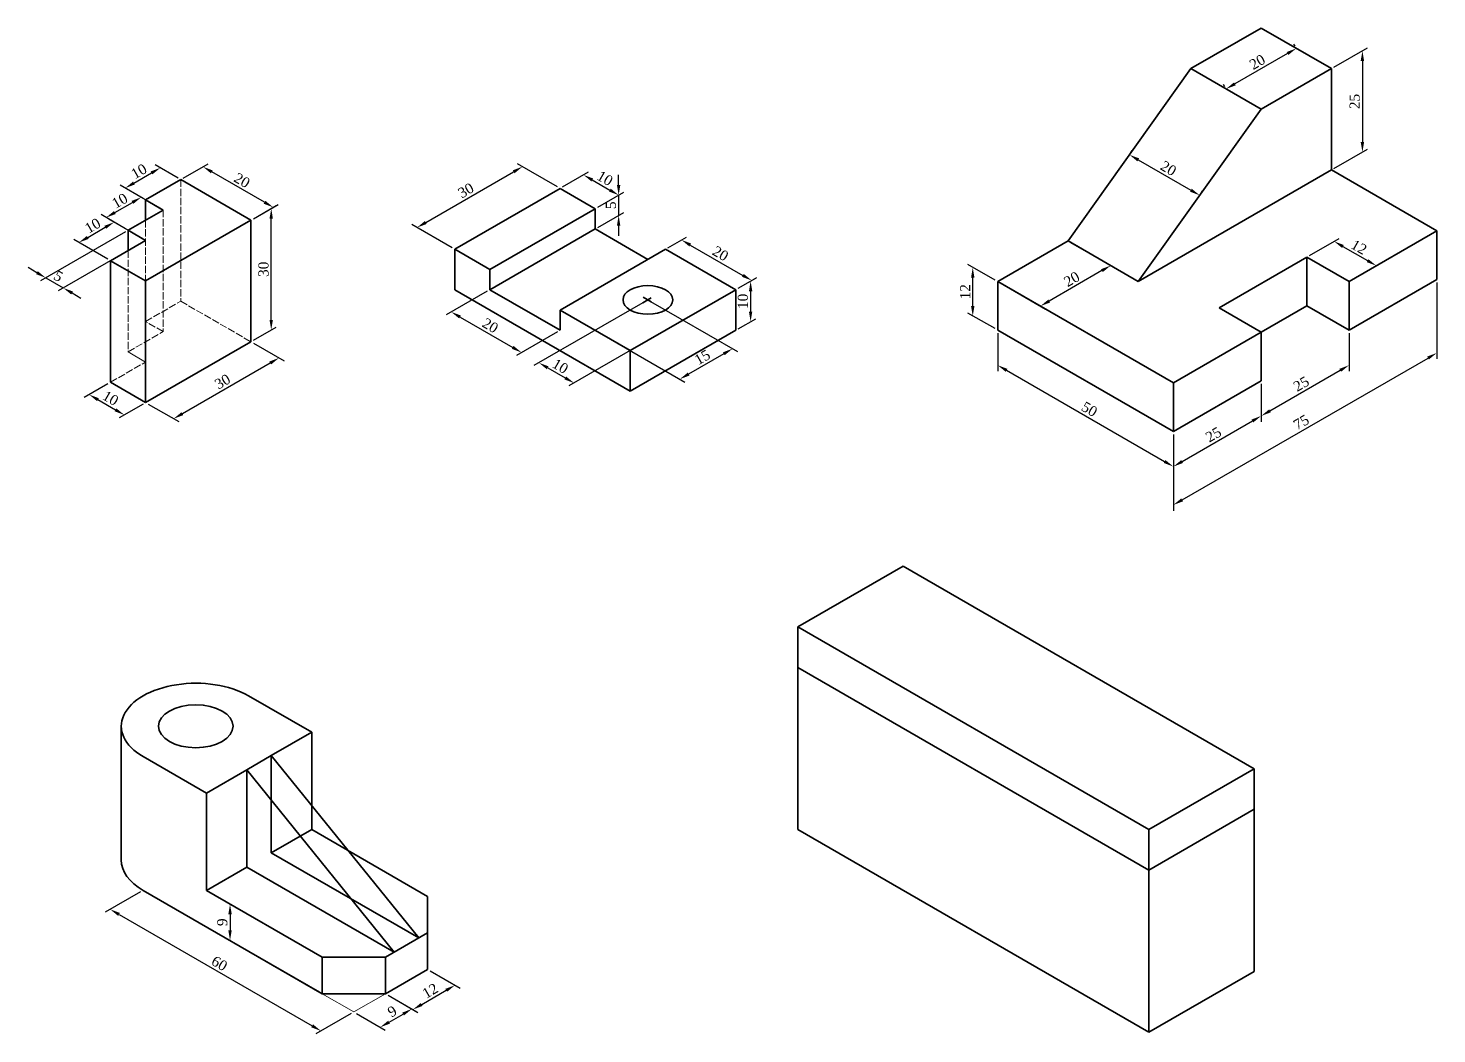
# Model space of a CAD drawing. Header units: millimetres. Extents: x 1955120 to 1955763, y 9105054 to 9105345.
# Drawn here: x 1955120.1 to 1955467.4, y 9105053.8 to 9105301.9 of the extents above; entities that cross this region are included whole.
import ezdxf

# ---------------------------------------------------------------- set-up
doc = ezdxf.new("R2010")
doc.units = ezdxf.units.MM
doc.linetypes.add('ACAD_ISO02W100', pattern=[15, 12, -3])
for name, color, linetype, lineweight in [('Dimension', 123, 'Continuous', 18), ('Hidden', 5, 'ACAD_ISO02W100', 18), ('Object', 7, 'Continuous', 35)]:
    doc.layers.add(name, color=color, linetype=linetype, lineweight=lineweight)
doc.styles.get("Standard").update_dxf_attribs({"font": 'times.ttf'})
doc.dimstyles.new('ISO-25', dxfattribs={"dimtxt": 2.5, "dimasz": 2.5, "dimexe": 1.25, "dimexo": 0.625, "dimtad": 1, "dimtxsty": 'Standard', "dimcen": 2.5, "dimadec": 0, "dimazin": 0, "dimtfac": 1, "dimtmove": 0, "dimatfit": 3, "dimfxl": 1, "dimarcsym": 0})

# ---------------------------------------------------------------- blocks, each defined once
blk = doc.blocks.new('*D1')
at = {"layer": 'Defpoints', "color": 0, "transparency": 16777216}
for p in [(1955140.36, 9105214.53), (1955149.02, 9105209.53), (1955143.75, 9105206.49)]:
    blk.add_point(p, dxfattribs=at)
at = {"layer": 'Dimension', "color": 0, "lineweight": -2, "transparency": 16777216}
for p, q in [((1955139.74, 9105214.17), (1955133.84, 9105210.77)), ((1955137.25, 9105210.24), (1955141.58, 9105207.74)), ((1955148.4, 9105209.17), (1955142.5, 9105205.77))]:
    blk.add_line(p, q, dxfattribs=at)
at = {"layer": 'Dimension', "color": 0, "transparency": 16777216}
for points in [[(1955137.46, 9105210.6), (1955137.04, 9105209.88), (1955135.09, 9105211.49)], [(1955141.79, 9105208.1), (1955141.37, 9105207.38), (1955143.75, 9105206.49)]]:
    blk.add_solid(points, dxfattribs=at)
at = {"layer": 'Dimension', "color": 0, "transparency": 16777216, "insert": (1955140.37, 9105210.63), "char_height": 2.5, "attachment_point": 5, "rotation": 330}
blk.add_mtext('10', dxfattribs=at)
blk = doc.blocks.new('*D2')
at = {"layer": 'Defpoints', "color": 0, "transparency": 16777216}
for p in [(1955175, 9105224.53), (1955181.91, 9105220.54), (1955149.02, 9105209.53)]:
    blk.add_point(p, dxfattribs=at)
at = {"layer": 'Dimension', "color": 0, "lineweight": -2, "transparency": 16777216}
for p, q in [((1955175.63, 9105224.17), (1955183.16, 9105219.82)), ((1955158.1, 9105206.79), (1955179.75, 9105219.29)), ((1955149.65, 9105209.17), (1955157.18, 9105204.82))]:
    blk.add_line(p, q, dxfattribs=at)
at = {"layer": 'Dimension', "color": 0, "transparency": 16777216}
for points in [[(1955179.54, 9105219.65), (1955179.96, 9105218.93), (1955181.91, 9105220.54)], [(1955157.89, 9105207.15), (1955158.31, 9105206.43), (1955155.93, 9105205.54)]]:
    blk.add_solid(points, dxfattribs=at)
at = {"layer": 'Dimension', "color": 0, "transparency": 16777216, "insert": (1955167.98, 9105214.69), "char_height": 2.5, "attachment_point": 5, "rotation": 30}
blk.add_mtext('30', dxfattribs=at)
blk = doc.blocks.new('*D3')
at = {"layer": 'Defpoints', "color": 0, "transparency": 16777216}
for p in [(1955179.99, 9105257.41), (1955175, 9105254.53), (1955175, 9105224.53)]:
    blk.add_point(p, dxfattribs=at)
at = {"layer": 'Dimension', "color": 0, "lineweight": -2, "transparency": 16777216}
for p, q in [((1955175.63, 9105254.89), (1955181.24, 9105258.13)), ((1955179.99, 9105229.91), (1955179.99, 9105254.91)), ((1955175.63, 9105224.89), (1955181.24, 9105228.13))]:
    blk.add_line(p, q, dxfattribs=at)
at = {"layer": 'Dimension', "color": 0, "transparency": 16777216}
for points in [[(1955179.57, 9105254.91), (1955180.4, 9105254.91), (1955179.99, 9105257.41)], [(1955179.57, 9105229.91), (1955180.4, 9105229.91), (1955179.99, 9105227.41)]]:
    blk.add_solid(points, dxfattribs=at)
at = {"layer": 'Dimension', "color": 0, "transparency": 16777216, "insert": (1955178.09, 9105242.41), "char_height": 2.5, "attachment_point": 5, "rotation": 90}
blk.add_mtext('30', dxfattribs=at)
blk = doc.blocks.new('*D4')
at = {"layer": 'Defpoints', "color": 0, "transparency": 16777216}
for p in [(1955163.17, 9105267.7), (1955157.68, 9105264.53), (1955175, 9105254.53)]:
    blk.add_point(p, dxfattribs=at)
at = {"layer": 'Dimension', "color": 0, "lineweight": -2, "transparency": 16777216}
for p, q in [((1955158.31, 9105264.89), (1955164.42, 9105268.42)), ((1955178.32, 9105258.95), (1955165.33, 9105266.45)), ((1955175.63, 9105254.89), (1955181.74, 9105258.42))]:
    blk.add_line(p, q, dxfattribs=at)
at = {"layer": 'Dimension', "color": 0, "transparency": 16777216}
for points in [[(1955165.54, 9105266.81), (1955165.13, 9105266.09), (1955163.17, 9105267.7)], [(1955178.53, 9105259.31), (1955178.12, 9105258.59), (1955180.49, 9105257.7)]]:
    blk.add_solid(points, dxfattribs=at)
at = {"layer": 'Dimension', "color": 0, "transparency": 16777216, "insert": (1955172.78, 9105264.34), "char_height": 2.5, "attachment_point": 5, "rotation": 330}
blk.add_mtext('20', dxfattribs=at)
blk = doc.blocks.new('*D5')
at = {"layer": 'Defpoints', "color": 0, "transparency": 16777216}
for p in [(1955152.65, 9105267.44), (1955157.68, 9105264.53), (1955149.02, 9105259.53)]:
    blk.add_point(p, dxfattribs=at)
at = {"layer": 'Dimension', "color": 0, "lineweight": -2, "transparency": 16777216}
for p, q in [((1955146.15, 9105263.69), (1955150.48, 9105266.19)), ((1955157.06, 9105264.89), (1955151.4, 9105268.16)), ((1955148.4, 9105259.89), (1955142.74, 9105263.16))]:
    blk.add_line(p, q, dxfattribs=at)
at = {"layer": 'Dimension', "color": 0, "transparency": 16777216}
for points in [[(1955150.27, 9105266.55), (1955150.69, 9105265.83), (1955152.65, 9105267.44)], [(1955145.94, 9105264.05), (1955146.36, 9105263.33), (1955143.99, 9105262.44)]]:
    blk.add_solid(points, dxfattribs=at)
at = {"layer": 'Dimension', "color": 0, "transparency": 16777216, "insert": (1955147.37, 9105266.58), "char_height": 2.5, "attachment_point": 5, "rotation": 30}
blk.add_mtext('10', dxfattribs=at)
blk = doc.blocks.new('*D6')
at = {"layer": 'Defpoints', "color": 0, "transparency": 16777216}
for p in [(1955147.93, 9105260.17), (1955153.35, 9105257.03), (1955144.69, 9105252.03)]:
    blk.add_point(p, dxfattribs=at)
at = {"layer": 'Dimension', "color": 0, "lineweight": -2, "transparency": 16777216}
for p, q in [((1955141.43, 9105256.42), (1955145.76, 9105258.92)), ((1955152.73, 9105257.39), (1955146.68, 9105260.89)), ((1955144.07, 9105252.39), (1955138.02, 9105255.89))]:
    blk.add_line(p, q, dxfattribs=at)
at = {"layer": 'Dimension', "color": 0, "transparency": 16777216}
for points in [[(1955145.56, 9105259.28), (1955145.97, 9105258.55), (1955147.93, 9105260.17)], [(1955141.23, 9105256.78), (1955141.64, 9105256.05), (1955139.27, 9105255.17)]]:
    blk.add_solid(points, dxfattribs=at)
at = {"layer": 'Dimension', "color": 0, "transparency": 16777216, "insert": (1955142.65, 9105259.31), "char_height": 2.5, "attachment_point": 5, "rotation": 30}
blk.add_mtext('10', dxfattribs=at)
blk = doc.blocks.new('*D7')
at = {"layer": 'Defpoints', "color": 0, "transparency": 16777216}
for p in [(1955144.69, 9105252.03), (1955149.02, 9105249.53), (1955128.72, 9105237.81)]:
    blk.add_point(p, dxfattribs=at)
at = {"layer": 'Dimension', "color": 0, "lineweight": -2, "transparency": 16777216}
for p, q in [((1955144.07, 9105251.67), (1955123.14, 9105239.59)), ((1955148.4, 9105249.17), (1955127.47, 9105237.09)), ((1955122.23, 9105241.56), (1955120.06, 9105242.81)), ((1955124.39, 9105240.31), (1955128.72, 9105237.81)), ((1955130.89, 9105236.56), (1955133.05, 9105235.31))]:
    blk.add_line(p, q, dxfattribs=at)
at = {"layer": 'Dimension', "color": 0, "transparency": 16777216}
for points in [[(1955122.44, 9105241.92), (1955122.02, 9105241.2), (1955124.39, 9105240.31)], [(1955131.1, 9105236.92), (1955130.68, 9105236.2), (1955128.72, 9105237.81)]]:
    blk.add_solid(points, dxfattribs=at)
at = {"layer": 'Dimension', "color": 0, "transparency": 16777216, "insert": (1955127.51, 9105240.71), "char_height": 2.5, "attachment_point": 5, "rotation": 330}
blk.add_mtext('5', dxfattribs=at)
blk = doc.blocks.new('*D8')
at = {"layer": 'Defpoints', "color": 0, "transparency": 16777216}
for p in [(1955141.24, 9105254.02), (1955149.02, 9105249.53), (1955140.36, 9105244.53)]:
    blk.add_point(p, dxfattribs=at)
at = {"layer": 'Dimension', "color": 0, "lineweight": -2, "transparency": 16777216}
for p, q in [((1955148.4, 9105249.89), (1955139.99, 9105254.75)), ((1955134.75, 9105250.27), (1955139.08, 9105252.77)), ((1955139.74, 9105244.89), (1955131.33, 9105249.75))]:
    blk.add_line(p, q, dxfattribs=at)
at = {"layer": 'Dimension', "color": 0, "transparency": 16777216}
for points in [[(1955138.87, 9105253.14), (1955139.29, 9105252.41), (1955141.24, 9105254.02)], [(1955134.54, 9105250.64), (1955134.96, 9105249.91), (1955132.58, 9105249.02)]]:
    blk.add_solid(points, dxfattribs=at)
at = {"layer": 'Dimension', "color": 0, "transparency": 16777216, "insert": (1955135.97, 9105253.17), "char_height": 2.5, "attachment_point": 5, "rotation": 30}
blk.add_mtext('10', dxfattribs=at)
blk = doc.blocks.new('*D9')
at = {"layer": 'Defpoints', "color": 0, "transparency": 16777216}
for p in [(1955272.85, 9105234.86), (1955281.51, 9105229.86), (1955254.65, 9105214.35)]:
    blk.add_point(p, dxfattribs=at)
at = {"layer": 'Dimension', "color": 0, "lineweight": -2, "transparency": 16777216}
for p, q in [((1955272.22, 9105234.5), (1955244.74, 9105218.63)), ((1955280.88, 9105229.5), (1955253.4, 9105213.63)), ((1955248.15, 9105218.1), (1955252.48, 9105215.6))]:
    blk.add_line(p, q, dxfattribs=at)
at = {"layer": 'Dimension', "color": 0, "transparency": 16777216}
for points in [[(1955248.36, 9105218.46), (1955247.94, 9105217.74), (1955245.99, 9105219.35)], [(1955252.69, 9105215.96), (1955252.27, 9105215.24), (1955254.65, 9105214.35)]]:
    blk.add_solid(points, dxfattribs=at)
at = {"layer": 'Dimension', "color": 0, "transparency": 16777216, "insert": (1955251.26, 9105218.5), "char_height": 2.5, "attachment_point": 5, "rotation": 330}
blk.add_mtext('10', dxfattribs=at)
blk = doc.blocks.new('*D10')
at = {"layer": 'Defpoints', "color": 0, "transparency": 16777216}
for p in [(1955233.88, 9105237.36), (1955251.2, 9105227.36), (1955241.7, 9105221.88)]:
    blk.add_point(p, dxfattribs=at)
at = {"layer": 'Dimension', "color": 0, "lineweight": -2, "transparency": 16777216}
for p, q in [((1955233.25, 9105237), (1955223.13, 9105231.16)), ((1955226.55, 9105230.63), (1955239.54, 9105223.13)), ((1955250.57, 9105227), (1955240.45, 9105221.16))]:
    blk.add_line(p, q, dxfattribs=at)
at = {"layer": 'Dimension', "color": 0, "transparency": 16777216}
for points in [[(1955226.76, 9105230.99), (1955226.34, 9105230.27), (1955224.38, 9105231.88)], [(1955239.75, 9105223.49), (1955239.33, 9105222.77), (1955241.7, 9105221.88)]]:
    blk.add_solid(points, dxfattribs=at)
at = {"layer": 'Dimension', "color": 0, "transparency": 16777216, "insert": (1955233.99, 9105228.52), "char_height": 2.5, "attachment_point": 5, "rotation": 330}
blk.add_mtext('20', dxfattribs=at)
blk = doc.blocks.new('*D11')
at = {"layer": 'Defpoints', "color": 0, "transparency": 16777216}
for p in [(1955241.92, 9105267.71), (1955251.2, 9105262.36), (1955225.22, 9105247.36)]:
    blk.add_point(p, dxfattribs=at)
at = {"layer": 'Dimension', "color": 0, "lineweight": -2, "transparency": 16777216}
for p, q in [((1955250.57, 9105262.72), (1955240.67, 9105268.44)), ((1955218.11, 9105253.96), (1955239.76, 9105266.46)), ((1955224.59, 9105247.72), (1955214.69, 9105253.44))]:
    blk.add_line(p, q, dxfattribs=at)
at = {"layer": 'Dimension', "color": 0, "transparency": 16777216}
for points in [[(1955239.55, 9105266.83), (1955239.97, 9105266.1), (1955241.92, 9105267.71)], [(1955217.9, 9105254.33), (1955218.32, 9105253.6), (1955215.94, 9105252.71)]]:
    blk.add_solid(points, dxfattribs=at)
at = {"layer": 'Dimension', "color": 0, "transparency": 16777216, "insert": (1955227.99, 9105261.86), "char_height": 2.5, "attachment_point": 5, "rotation": 30}
blk.add_mtext('30', dxfattribs=at)
blk = doc.blocks.new('*D12')
at = {"layer": 'Defpoints', "color": 0, "transparency": 16777216}
for p in [(1955251.2, 9105262.36), (1955265.65, 9105260.7), (1955259.86, 9105257.36)]:
    blk.add_point(p, dxfattribs=at)
at = {"layer": 'Dimension', "color": 0, "lineweight": -2, "transparency": 16777216}
for p, q in [((1955251.82, 9105262.72), (1955258.24, 9105266.43)), ((1955259.15, 9105264.45), (1955263.48, 9105261.95)), ((1955260.48, 9105257.72), (1955266.9, 9105261.43))]:
    blk.add_line(p, q, dxfattribs=at)
at = {"layer": 'Dimension', "color": 0, "transparency": 16777216}
for points in [[(1955259.36, 9105264.81), (1955258.94, 9105264.09), (1955256.99, 9105265.7)], [(1955263.69, 9105262.31), (1955263.27, 9105261.59), (1955265.65, 9105260.7)]]:
    blk.add_solid(points, dxfattribs=at)
at = {"layer": 'Dimension', "color": 0, "transparency": 16777216, "insert": (1955262.26, 9105264.85), "char_height": 2.5, "attachment_point": 5, "rotation": 330}
blk.add_mtext('10', dxfattribs=at)
blk = doc.blocks.new('*D13')
at = {"layer": 'Defpoints', "color": 0, "transparency": 16777216}
for p in [(1955259.86, 9105257.36), (1955265.65, 9105255.7), (1955259.86, 9105252.36)]:
    blk.add_point(p, dxfattribs=at)
at = {"layer": 'Dimension', "color": 0, "lineweight": -2, "transparency": 16777216}
for p, q in [((1955265.65, 9105263.2), (1955265.65, 9105265.7)), ((1955260.48, 9105257.72), (1955266.9, 9105261.43)), ((1955265.65, 9105260.7), (1955265.65, 9105255.7)), ((1955260.48, 9105252.72), (1955266.9, 9105256.43)), ((1955265.65, 9105253.2), (1955265.65, 9105250.7))]:
    blk.add_line(p, q, dxfattribs=at)
at = {"layer": 'Dimension', "color": 0, "transparency": 16777216}
for points in [[(1955265.23, 9105263.2), (1955266.06, 9105263.2), (1955265.65, 9105260.7)], [(1955265.23, 9105253.2), (1955266.06, 9105253.2), (1955265.65, 9105255.7)]]:
    blk.add_solid(points, dxfattribs=at)
at = {"layer": 'Dimension', "color": 0, "transparency": 16777216, "insert": (1955263.75, 9105258.2), "char_height": 2.5, "attachment_point": 5, "rotation": 90}
blk.add_mtext('5', dxfattribs=at)
blk = doc.blocks.new('*D14')
at = {"layer": 'Defpoints', "color": 0, "transparency": 16777216}
for p in [(1955272.85, 9105234.86), (1955259.86, 9105227.36), (1955280.74, 9105215.31)]:
    blk.add_point(p, dxfattribs=at)
at = {"layer": 'Dimension', "color": 0, "lineweight": -2, "transparency": 16777216}
for p, q in [((1955273.47, 9105234.5), (1955294.98, 9105222.09)), ((1955260.48, 9105227), (1955281.99, 9105214.59)), ((1955291.56, 9105221.56), (1955282.9, 9105216.56))]:
    blk.add_line(p, q, dxfattribs=at)
at = {"layer": 'Dimension', "color": 0, "transparency": 16777216}
for points in [[(1955291.35, 9105221.92), (1955291.77, 9105221.2), (1955293.73, 9105222.81)], [(1955282.69, 9105216.92), (1955283.11, 9105216.2), (1955280.74, 9105215.31)]]:
    blk.add_solid(points, dxfattribs=at)
at = {"layer": 'Dimension', "color": 0, "transparency": 16777216, "insert": (1955286.28, 9105220.7), "char_height": 2.5, "attachment_point": 5, "rotation": 30}
blk.add_mtext('15', dxfattribs=at)
blk = doc.blocks.new('*D15')
at = {"layer": 'Defpoints', "color": 0, "transparency": 16777216}
for p in [(1955277.18, 9105247.36), (1955294.5, 9105237.36), (1955298.46, 9105239.65)]:
    blk.add_point(p, dxfattribs=at)
at = {"layer": 'Dimension', "color": 0, "lineweight": -2, "transparency": 16777216}
for p, q in [((1955277.8, 9105247.72), (1955282.39, 9105250.37)), ((1955283.3, 9105248.4), (1955296.29, 9105240.9)), ((1955295.12, 9105237.72), (1955299.71, 9105240.37))]:
    blk.add_line(p, q, dxfattribs=at)
at = {"layer": 'Dimension', "color": 0, "transparency": 16777216}
for points in [[(1955283.51, 9105248.76), (1955283.09, 9105248.04), (1955281.14, 9105249.65)], [(1955296.5, 9105241.26), (1955296.08, 9105240.54), (1955298.46, 9105239.65)]]:
    blk.add_solid(points, dxfattribs=at)
at = {"layer": 'Dimension', "color": 0, "transparency": 16777216, "insert": (1955290.75, 9105246.29), "char_height": 2.5, "attachment_point": 5, "rotation": 330}
blk.add_mtext('20', dxfattribs=at)
blk = doc.blocks.new('*D16')
at = {"layer": 'Defpoints', "color": 0, "transparency": 16777216}
for p in [(1955294.5, 9105237.36), (1955294.5, 9105227.36), (1955298.18, 9105229.49)]:
    blk.add_point(p, dxfattribs=at)
at = {"layer": 'Dimension', "color": 0, "lineweight": -2, "transparency": 16777216}
for p, q in [((1955295.12, 9105237.72), (1955299.43, 9105240.21)), ((1955298.18, 9105236.99), (1955298.18, 9105231.99)), ((1955295.12, 9105227.72), (1955299.43, 9105230.21))]:
    blk.add_line(p, q, dxfattribs=at)
at = {"layer": 'Dimension', "color": 0, "transparency": 16777216}
for points in [[(1955297.77, 9105236.99), (1955298.6, 9105236.99), (1955298.18, 9105239.49)], [(1955297.77, 9105231.99), (1955298.6, 9105231.99), (1955298.18, 9105229.49)]]:
    blk.add_solid(points, dxfattribs=at)
at = {"layer": 'Dimension', "color": 0, "transparency": 16777216, "insert": (1955296.29, 9105234.49), "char_height": 2.5, "attachment_point": 5, "rotation": 90}
blk.add_mtext('10', dxfattribs=at)
blk = doc.blocks.new('*D17')
at = {"layer": 'Defpoints', "color": 0, "transparency": 16777216}
for p in [(1955424.07, 9105214.91), (1955424.07, 9105206.23), (1955402.42, 9105202.41)]:
    blk.add_point(p, dxfattribs=at)
at = {"layer": 'Dimension', "color": 0, "lineweight": -2, "transparency": 16777216}
for p, q in [((1955424.07, 9105214.18), (1955424.07, 9105204.79)), ((1955404.58, 9105194.98), (1955421.9, 9105204.98)), ((1955402.42, 9105201.68), (1955402.42, 9105192.29))]:
    blk.add_line(p, q, dxfattribs=at)
at = {"layer": 'Dimension', "color": 0, "transparency": 16777216}
for points in [[(1955421.7, 9105205.34), (1955422.11, 9105204.62), (1955424.07, 9105206.23)], [(1955404.38, 9105195.34), (1955404.79, 9105194.62), (1955402.42, 9105193.73)]]:
    blk.add_solid(points, dxfattribs=at)
at = {"layer": 'Dimension', "color": 0, "transparency": 16777216, "insert": (1955412.3, 9105201.63), "char_height": 2.5, "attachment_point": 5, "rotation": 30}
blk.add_mtext('25', dxfattribs=at)
blk = doc.blocks.new('*D18')
at = {"layer": 'Defpoints', "color": 0, "transparency": 16777216}
for p in [(1955445.72, 9105227.41), (1955445.72, 9105218.73), (1955424.07, 9105214.91)]:
    blk.add_point(p, dxfattribs=at)
at = {"layer": 'Dimension', "color": 0, "lineweight": -2, "transparency": 16777216}
for p, q in [((1955445.72, 9105226.68), (1955445.72, 9105217.29)), ((1955426.23, 9105207.48), (1955443.56, 9105217.48)), ((1955424.07, 9105214.18), (1955424.07, 9105204.79))]:
    blk.add_line(p, q, dxfattribs=at)
at = {"layer": 'Dimension', "color": 0, "transparency": 16777216}
for points in [[(1955443.35, 9105217.84), (1955443.76, 9105217.12), (1955445.72, 9105218.73)], [(1955426.03, 9105207.84), (1955426.44, 9105207.12), (1955424.07, 9105206.23)]]:
    blk.add_solid(points, dxfattribs=at)
at = {"layer": 'Dimension', "color": 0, "transparency": 16777216, "insert": (1955433.95, 9105214.13), "char_height": 2.5, "attachment_point": 5, "rotation": 30}
blk.add_mtext('25', dxfattribs=at)
blk = doc.blocks.new('*D19')
at = {"layer": 'Defpoints', "color": 0, "transparency": 16777216}
for p in [(1955467.37, 9105239.91), (1955467.37, 9105221.77), (1955402.42, 9105202.41)]:
    blk.add_point(p, dxfattribs=at)
at = {"layer": 'Dimension', "color": 0, "lineweight": -2, "transparency": 16777216}
for p, q in [((1955467.37, 9105239.18), (1955467.37, 9105220.33)), ((1955404.58, 9105185.52), (1955465.21, 9105220.52)), ((1955402.42, 9105201.68), (1955402.42, 9105182.83))]:
    blk.add_line(p, q, dxfattribs=at)
at = {"layer": 'Dimension', "color": 0, "transparency": 16777216}
for points in [[(1955465, 9105220.88), (1955465.41, 9105220.16), (1955467.37, 9105221.77)], [(1955404.38, 9105185.88), (1955404.79, 9105185.16), (1955402.42, 9105184.27)]]:
    blk.add_solid(points, dxfattribs=at)
at = {"layer": 'Dimension', "color": 0, "transparency": 16777216, "insert": (1955433.94, 9105204.67), "char_height": 2.5, "attachment_point": 5, "rotation": 30}
blk.add_mtext('75', dxfattribs=at)
blk = doc.blocks.new('*D20')
at = {"layer": 'Defpoints', "color": 0, "transparency": 16777216}
for p in [(1955359.12, 9105227.41), (1955402.42, 9105202.41), (1955402.42, 9105193.73)]:
    blk.add_point(p, dxfattribs=at)
at = {"layer": 'Dimension', "color": 0, "lineweight": -2, "transparency": 16777216}
for p, q in [((1955359.12, 9105226.68), (1955359.12, 9105217.29)), ((1955361.28, 9105217.48), (1955400.25, 9105194.98)), ((1955402.42, 9105201.68), (1955402.42, 9105192.29))]:
    blk.add_line(p, q, dxfattribs=at)
at = {"layer": 'Dimension', "color": 0, "transparency": 16777216}
for points in [[(1955361.49, 9105217.84), (1955361.07, 9105217.12), (1955359.12, 9105218.73)], [(1955400.46, 9105195.34), (1955400.05, 9105194.62), (1955402.42, 9105193.73)]]:
    blk.add_solid(points, dxfattribs=at)
at = {"layer": 'Dimension', "color": 0, "transparency": 16777216, "insert": (1955381.72, 9105207.88), "char_height": 2.5, "attachment_point": 5, "rotation": 330}
blk.add_mtext('50', dxfattribs=at)
blk = doc.blocks.new('*D21')
at = {"layer": 'Defpoints', "color": 0, "transparency": 16777216}
for p in [(1955352.95, 9105242.86), (1955359.12, 9105239.41), (1955359.12, 9105227.41)]:
    blk.add_point(p, dxfattribs=at)
at = {"layer": 'Dimension', "color": 0, "lineweight": -2, "transparency": 16777216}
for p, q in [((1955358.49, 9105239.76), (1955351.7, 9105243.56)), ((1955352.95, 9105233.36), (1955352.95, 9105240.36)), ((1955358.49, 9105227.76), (1955351.7, 9105231.56))]:
    blk.add_line(p, q, dxfattribs=at)
at = {"layer": 'Dimension', "color": 0, "transparency": 16777216}
for points in [[(1955352.53, 9105240.36), (1955353.37, 9105240.36), (1955352.95, 9105242.86)], [(1955352.53, 9105233.36), (1955353.37, 9105233.36), (1955352.95, 9105230.86)]]:
    blk.add_solid(points, dxfattribs=at)
at = {"layer": 'Dimension', "color": 0, "transparency": 16777216, "insert": (1955351.08, 9105236.86), "char_height": 2.5, "attachment_point": 5, "rotation": 90}
blk.add_mtext('12', dxfattribs=at)
blk = doc.blocks.new('*D22')
at = {"layer": 'Defpoints', "color": 0, "transparency": 16777216}
for p in [(1955435.33, 9105245.41), (1955452.45, 9105243.29), (1955445.72, 9105239.41)]:
    blk.add_point(p, dxfattribs=at)
at = {"layer": 'Dimension', "color": 0, "lineweight": -2, "transparency": 16777216}
for p, q in [((1955435.95, 9105245.77), (1955443.31, 9105250.01)), ((1955444.22, 9105248.04), (1955450.28, 9105244.54)), ((1955446.35, 9105239.77), (1955453.7, 9105244.01))]:
    blk.add_line(p, q, dxfattribs=at)
at = {"layer": 'Dimension', "color": 0, "transparency": 16777216}
for points in [[(1955444.43, 9105248.4), (1955444.01, 9105247.68), (1955442.06, 9105249.29)], [(1955450.49, 9105244.9), (1955450.08, 9105244.18), (1955452.45, 9105243.29)]]:
    blk.add_solid(points, dxfattribs=at)
at = {"layer": 'Dimension', "color": 0, "transparency": 16777216, "insert": (1955448.19, 9105247.91), "char_height": 2.5, "attachment_point": 5, "rotation": 330}
blk.add_mtext('12', dxfattribs=at)
blk = doc.blocks.new('*D23')
at = {"layer": 'Defpoints', "color": 0, "transparency": 16777216}
for p in [(1955391.59, 9105270.66), (1955408.91, 9105260.66), (1955408.91, 9105260.66)]:
    blk.add_point(p, dxfattribs=at)
at = {"layer": 'Dimension', "color": 0, "lineweight": -2, "transparency": 16777216}
for p, q in [((1955391.91, 9105271.2), (1955392.22, 9105271.74)), ((1955393.76, 9105269.41), (1955406.75, 9105261.91)), ((1955409.23, 9105261.2), (1955409.54, 9105261.74))]:
    blk.add_line(p, q, dxfattribs=at)
at = {"layer": 'Dimension', "color": 0, "transparency": 16777216}
for points in [[(1955393.97, 9105269.77), (1955393.55, 9105269.05), (1955391.59, 9105270.66)], [(1955406.96, 9105262.27), (1955406.54, 9105261.55), (1955408.91, 9105260.66)]]:
    blk.add_solid(points, dxfattribs=at)
at = {"layer": 'Dimension', "color": 0, "transparency": 16777216, "insert": (1955401.2, 9105267.3), "char_height": 2.5, "attachment_point": 5, "rotation": 330}
blk.add_mtext('20', dxfattribs=at)
blk = doc.blocks.new('*D24')
at = {"layer": 'Defpoints', "color": 0, "transparency": 16777216}
for p in [(1955441.39, 9105291.91), (1955449.02, 9105271.31), (1955441.39, 9105266.91)]:
    blk.add_point(p, dxfattribs=at)
at = {"layer": 'Dimension', "color": 0, "lineweight": -2, "transparency": 16777216}
for p, q in [((1955442.01, 9105292.27), (1955450.27, 9105297.03)), ((1955449.02, 9105293.81), (1955449.02, 9105273.81)), ((1955442.01, 9105267.27), (1955450.27, 9105272.03))]:
    blk.add_line(p, q, dxfattribs=at)
at = {"layer": 'Dimension', "color": 0, "transparency": 16777216}
for points in [[(1955448.6, 9105293.81), (1955449.44, 9105293.81), (1955449.02, 9105296.31)], [(1955448.6, 9105273.81), (1955449.44, 9105273.81), (1955449.02, 9105271.31)]]:
    blk.add_solid(points, dxfattribs=at)
at = {"layer": 'Dimension', "color": 0, "transparency": 16777216, "insert": (1955447.12, 9105283.81), "char_height": 2.5, "attachment_point": 5, "rotation": 90}
blk.add_mtext('25', dxfattribs=at)
blk = doc.blocks.new('*D25')
at = {"layer": 'Defpoints', "color": 0, "transparency": 16777216}
for p in [(1955376.44, 9105249.41), (1955359.12, 9105239.41), (1955369.65, 9105233.33)]:
    blk.add_point(p, dxfattribs=at)
at = {"layer": 'Dimension', "color": 0, "lineweight": -2, "transparency": 16777216}
for p, q in [((1955377.06, 9105249.05), (1955388.22, 9105242.61)), ((1955384.8, 9105242.08), (1955371.81, 9105234.58)), ((1955359.74, 9105239.05), (1955370.9, 9105232.61))]:
    blk.add_line(p, q, dxfattribs=at)
at = {"layer": 'Dimension', "color": 0, "transparency": 16777216}
for points in [[(1955384.59, 9105242.44), (1955385.01, 9105241.72), (1955386.97, 9105243.33)], [(1955371.6, 9105234.94), (1955372.02, 9105234.22), (1955369.65, 9105233.33)]]:
    blk.add_solid(points, dxfattribs=at)
at = {"layer": 'Dimension', "color": 0, "transparency": 16777216, "insert": (1955377.36, 9105239.97), "char_height": 2.5, "attachment_point": 5, "rotation": 30}
blk.add_mtext('20', dxfattribs=at)
blk = doc.blocks.new('*D26')
at = {"layer": 'Defpoints', "color": 0, "transparency": 16777216}
for p in [(1955432.73, 9105296.91), (1955415.41, 9105286.91), (1955415.41, 9105286.91)]:
    blk.add_point(p, dxfattribs=at)
at = {"layer": 'Dimension', "color": 0, "lineweight": -2, "transparency": 16777216}
for p, q in [((1955432.42, 9105297.45), (1955432.1, 9105297.99)), ((1955430.56, 9105295.66), (1955417.57, 9105288.16)), ((1955415.1, 9105287.45), (1955414.78, 9105287.99))]:
    blk.add_line(p, q, dxfattribs=at)
at = {"layer": 'Dimension', "color": 0, "transparency": 16777216}
for points in [[(1955430.36, 9105296.02), (1955430.77, 9105295.3), (1955432.73, 9105296.91)], [(1955417.37, 9105288.52), (1955417.78, 9105287.8), (1955415.41, 9105286.91)]]:
    blk.add_solid(points, dxfattribs=at)
at = {"layer": 'Dimension', "color": 0, "transparency": 16777216, "insert": (1955423.12, 9105293.55), "char_height": 2.5, "attachment_point": 5, "rotation": 30}
blk.add_mtext('20', dxfattribs=at)
blk = doc.blocks.new('*D40')
at = {"layer": 'Defpoints', "color": 0, "transparency": 16777216}
for p in [(1955169.83, 9105076.79), (1955192.56, 9105072.67), (1955192.56, 9105063.67)]:
    blk.add_point(p, dxfattribs=at)
at = {"layer": 'Dimension', "color": 0, "lineweight": -2, "transparency": 16777216}
for p, q in [((1955191.94, 9105073.03), (1955168.58, 9105086.51)), ((1955169.83, 9105083.29), (1955169.83, 9105079.29)), ((1955191.94, 9105064.03), (1955168.58, 9105077.51))]:
    blk.add_line(p, q, dxfattribs=at)
at = {"layer": 'Dimension', "color": 0, "transparency": 16777216}
for points in [[(1955169.42, 9105083.29), (1955170.25, 9105083.29), (1955169.83, 9105085.79)], [(1955169.42, 9105079.29), (1955170.25, 9105079.29), (1955169.83, 9105076.79)]]:
    blk.add_solid(points, dxfattribs=at)
at = {"layer": 'Dimension', "color": 0, "transparency": 16777216, "insert": (1955167.93, 9105081.29), "char_height": 2.5, "attachment_point": 5, "rotation": 90}
blk.add_mtext('9', dxfattribs=at)
blk = doc.blocks.new('*D41')
at = {"layer": 'Defpoints', "color": 0, "transparency": 16777216}
for p in [(1955148.4, 9105089.17), (1955200.36, 9105059.17), (1955192.25, 9105054.48)]:
    blk.add_point(p, dxfattribs=at)
at = {"layer": 'Dimension', "color": 0, "lineweight": -2, "transparency": 16777216}
for p, q in [((1955147.77, 9105088.8), (1955139.04, 9105083.76)), ((1955142.46, 9105083.23), (1955190.09, 9105055.73)), ((1955199.73, 9105058.8), (1955191, 9105053.76))]:
    blk.add_line(p, q, dxfattribs=at)
at = {"layer": 'Dimension', "color": 0, "transparency": 16777216}
for points in [[(1955142.66, 9105083.6), (1955142.25, 9105082.87), (1955140.29, 9105084.48)], [(1955190.3, 9105056.1), (1955189.88, 9105055.37), (1955192.25, 9105054.48)]]:
    blk.add_solid(points, dxfattribs=at)
at = {"layer": 'Dimension', "color": 0, "transparency": 16777216, "insert": (1955167.22, 9105071.13), "char_height": 2.5, "attachment_point": 5, "rotation": 330}
blk.add_mtext('60', dxfattribs=at)
blk = doc.blocks.new('*D42')
at = {"layer": 'Defpoints', "color": 0, "transparency": 16777216}
for p in [(1955208.15, 9105063.67), (1955200.36, 9105059.17), (1955214.67, 9105059.9)]:
    blk.add_point(p, dxfattribs=at)
at = {"layer": 'Dimension', "color": 0, "lineweight": -2, "transparency": 16777216}
for p, q in [((1955208.78, 9105063.3), (1955215.92, 9105059.18)), ((1955200.98, 9105058.8), (1955208.12, 9105054.68)), ((1955209.04, 9105056.65), (1955212.5, 9105058.65))]:
    blk.add_line(p, q, dxfattribs=at)
at = {"layer": 'Dimension', "color": 0, "transparency": 16777216}
for points in [[(1955208.83, 9105057.01), (1955209.25, 9105056.29), (1955206.87, 9105055.4)], [(1955212.3, 9105059.01), (1955212.71, 9105058.29), (1955214.67, 9105059.9)]]:
    blk.add_solid(points, dxfattribs=at)
at = {"layer": 'Dimension', "color": 0, "transparency": 16777216, "insert": (1955209.82, 9105059.3), "char_height": 2.5, "attachment_point": 5, "rotation": 30}
blk.add_mtext('9', dxfattribs=at)
blk = doc.blocks.new('*D43')
at = {"layer": 'Defpoints', "color": 0, "transparency": 16777216}
for p in [(1955218.55, 9105069.67), (1955208.15, 9105063.67), (1955225.31, 9105065.76)]:
    blk.add_point(p, dxfattribs=at)
at = {"layer": 'Dimension', "color": 0, "lineweight": -2, "transparency": 16777216}
for p, q in [((1955219.17, 9105069.3), (1955226.56, 9105065.04)), ((1955217.08, 9105061.01), (1955223.14, 9105064.51)), ((1955208.78, 9105063.3), (1955216.16, 9105059.04))]:
    blk.add_line(p, q, dxfattribs=at)
at = {"layer": 'Dimension', "color": 0, "transparency": 16777216}
for points in [[(1955222.93, 9105064.87), (1955223.35, 9105064.15), (1955225.31, 9105065.76)], [(1955216.87, 9105061.37), (1955217.29, 9105060.65), (1955214.91, 9105059.76)]]:
    blk.add_solid(points, dxfattribs=at)
at = {"layer": 'Dimension', "color": 0, "transparency": 16777216, "insert": (1955219.17, 9105064.39), "char_height": 2.5, "attachment_point": 5, "rotation": 30}
blk.add_mtext('12', dxfattribs=at)

msp = doc.modelspace()

# ---------------------------------------------------------------- linework, layer by layer
at = {"layer": 'Dimension'}
for p in [(1955192.56, 9105063.67), (1955208.15, 9105063.67)]:
    msp.add_line(p, (1955200.36, 9105059.17), dxfattribs=at)
at = {"layer": 'Hidden', "ltscale": 0.15}
for p, q in [((1955157.68, 9105264.53), (1955157.68, 9105234.53)), ((1955153.35, 9105257.03), (1955153.35, 9105227.03)), ((1955149.02, 9105254.53), (1955149.02, 9105229.53)), ((1955144.69, 9105247.03), (1955144.69, 9105222.03)), ((1955149.02, 9105229.53), (1955157.68, 9105234.53)), ((1955157.68, 9105234.53), (1955175, 9105224.53)), ((1955144.69, 9105222.03), (1955153.35, 9105227.03)), ((1955153.35, 9105227.03), (1955149.02, 9105229.53)), ((1955140.36, 9105214.53), (1955149.02, 9105219.53))]:
    msp.add_line(p, q, dxfattribs=at)
at = {"layer": 'Hidden'}
msp.add_line((1955149.02, 9105219.53), (1955144.69, 9105222.03), dxfattribs=at)
at = {"layer": 'Object'}
for p, q in [((1955406.75, 9105291.91), (1955424.07, 9105301.91)), ((1955424.07, 9105301.91), (1955441.39, 9105291.91)), ((1955406.75, 9105291.91), (1955376.44, 9105249.41)), ((1955406.75, 9105291.91), (1955424.07, 9105281.91)), ((1955424.07, 9105281.91), (1955441.39, 9105291.91)), ((1955441.39, 9105291.91), (1955441.39, 9105266.91)), ((1955424.07, 9105281.91), (1955393.76, 9105239.41)), ((1955441.39, 9105266.91), (1955393.76, 9105239.41)), ((1955441.39, 9105266.91), (1955467.37, 9105251.91)), ((1955149.02, 9105259.53), (1955157.68, 9105264.53)), ((1955157.68, 9105264.53), (1955175, 9105254.53)), ((1955225.22, 9105247.36), (1955251.2, 9105262.36)), ((1955251.2, 9105262.36), (1955259.86, 9105257.36)), ((1955153.35, 9105257.03), (1955149.02, 9105259.53)), ((1955149.02, 9105259.53), (1955149.02, 9105254.53)), ((1955144.69, 9105252.03), (1955153.35, 9105257.03)), ((1955233.88, 9105242.36), (1955259.86, 9105257.36)), ((1955259.86, 9105257.36), (1955259.86, 9105252.36)), ((1955149.02, 9105249.53), (1955144.69, 9105252.03)), ((1955144.69, 9105252.03), (1955144.69, 9105247.03)), ((1955149.02, 9105239.53), (1955175, 9105254.53)), ((1955175, 9105254.53), (1955175, 9105224.53)), ((1955233.88, 9105237.36), (1955259.86, 9105252.36)), ((1955259.86, 9105252.36), (1955272.85, 9105244.86)), ((1955445.72, 9105239.41), (1955467.37, 9105251.91)), ((1955467.37, 9105251.91), (1955467.37, 9105239.91)), ((1955140.36, 9105244.53), (1955149.02, 9105249.53)), ((1955359.12, 9105239.41), (1955376.44, 9105249.41)), ((1955376.44, 9105249.41), (1955393.76, 9105239.41)), ((1955140.36, 9105244.53), (1955140.36, 9105214.53)), ((1955149.02, 9105239.53), (1955140.36, 9105244.53)), ((1955225.22, 9105247.36), (1955233.88, 9105242.36)), ((1955225.22, 9105247.36), (1955225.22, 9105237.36)), ((1955277.18, 9105247.36), (1955251.2, 9105232.36)), ((1955294.5, 9105237.36), (1955277.18, 9105247.36)), ((1955413.68, 9105232.91), (1955435.33, 9105245.41)), ((1955435.33, 9105245.41), (1955445.72, 9105239.41)), ((1955435.33, 9105233.41), (1955435.33, 9105245.41)), ((1955233.88, 9105242.36), (1955233.88, 9105237.36)), ((1955149.02, 9105209.53), (1955149.02, 9105239.53)), ((1955225.22, 9105237.36), (1955268.52, 9105212.36)), ((1955251.2, 9105227.36), (1955233.88, 9105237.36)), ((1955268.52, 9105222.36), (1955294.5, 9105237.36)), ((1955294.5, 9105227.36), (1955294.5, 9105237.36)), ((1955359.12, 9105239.41), (1955359.12, 9105227.41)), ((1955402.42, 9105214.41), (1955359.12, 9105239.41)), ((1955467.37, 9105239.91), (1955445.72, 9105227.41)), ((1955445.72, 9105239.41), (1955445.72, 9105227.41)), ((1955271.64, 9105234.17), (1955273.66, 9105235.33)), ((1955271.73, 9105235.51), (1955273.65, 9105234.4)), ((1955251.2, 9105232.36), (1955251.2, 9105227.36)), ((1955268.52, 9105222.36), (1955251.2, 9105232.36)), ((1955424.07, 9105226.91), (1955413.68, 9105232.91)), ((1955435.33, 9105233.41), (1955424.07, 9105226.91)), ((1955445.72, 9105227.41), (1955435.33, 9105233.41)), ((1955268.52, 9105212.36), (1955294.5, 9105227.36)), ((1955359.12, 9105227.41), (1955402.42, 9105202.41)), ((1955402.42, 9105214.41), (1955424.07, 9105226.91)), ((1955424.07, 9105226.91), (1955424.07, 9105214.91)), ((1955175, 9105224.53), (1955149.02, 9105209.53)), ((1955268.52, 9105222.36), (1955268.52, 9105212.36)), ((1955140.36, 9105214.53), (1955149.02, 9105209.53)), ((1955424.07, 9105214.91), (1955402.42, 9105202.41)), ((1955402.42, 9105202.41), (1955402.42, 9105214.41)), ((1955309.79, 9105154.17), (1955335.77, 9105169.17)), ((1955335.77, 9105169.17), (1955422.37, 9105119.17)), ((1955396.39, 9105104.17), (1955309.79, 9105154.17)), ((1955309.79, 9105154.17), (1955309.79, 9105104.17)), ((1955396.39, 9105094.17), (1955309.79, 9105144.17)), ((1955189.97, 9105128.17), (1955174.38, 9105137.17)), ((1955143.02, 9105129.67), (1955143.02, 9105096.67)), ((1955180.01, 9105122.42), (1955189.97, 9105128.17)), ((1955189.97, 9105128.17), (1955189.97, 9105104.17)), ((1955163.99, 9105113.17), (1955148.4, 9105122.17)), ((1955173.95, 9105118.92), (1955180.01, 9105122.42)), ((1955180.01, 9105122.42), (1955216.38, 9105077.42)), ((1955180.01, 9105122.42), (1955180.01, 9105098.42)), ((1955396.39, 9105104.17), (1955422.37, 9105119.17)), ((1955422.37, 9105119.17), (1955422.37, 9105069.17)), ((1955163.99, 9105113.17), (1955173.95, 9105118.92)), ((1955173.95, 9105118.92), (1955173.95, 9105094.92)), ((1955173.95, 9105118.92), (1955210.32, 9105073.92)), ((1955163.99, 9105089.17), (1955163.99, 9105113.17)), ((1955396.39, 9105094.17), (1955422.37, 9105109.17)), ((1955180.01, 9105098.42), (1955189.97, 9105104.17)), ((1955218.55, 9105087.67), (1955189.97, 9105104.17)), ((1955309.79, 9105104.17), (1955396.39, 9105054.17)), ((1955396.39, 9105054.17), (1955396.39, 9105104.17)), ((1955180.01, 9105098.42), (1955216.38, 9105077.42)), ((1955163.99, 9105089.17), (1955173.95, 9105094.92)), ((1955173.95, 9105094.92), (1955210.32, 9105073.92)), ((1955148.4, 9105089.17), (1955192.56, 9105063.67)), ((1955192.56, 9105072.67), (1955163.99, 9105089.17)), ((1955218.55, 9105078.67), (1955218.55, 9105087.67)), ((1955218.55, 9105078.67), (1955208.15, 9105072.67)), ((1955218.55, 9105069.67), (1955218.55, 9105078.67)), ((1955192.56, 9105063.67), (1955192.56, 9105072.67)), ((1955192.56, 9105072.67), (1955208.15, 9105072.67)), ((1955208.15, 9105072.67), (1955208.15, 9105063.67)), ((1955208.15, 9105063.67), (1955218.55, 9105069.67)), ((1955422.37, 9105069.17), (1955396.39, 9105054.17)), ((1955192.56, 9105063.67), (1955208.15, 9105063.67))]:
    msp.add_line(p, q, dxfattribs=at)
for centre, major_axis in [((1955272.85, 9105234.86), (-6.12, 0)), ((1955161.39, 9105129.67), (-9.19, 0))]:
    msp.add_ellipse(centre, major_axis=major_axis, ratio=0.57735, dxfattribs=at)
for centre, start_param in [((1955161.39, 9105129.67), 3.92698), ((1955161.39, 9105096.67), 6.283185)]:
    msp.add_ellipse(centre, major_axis=(-18.37, 0), ratio=0.57735, start_param=start_param, end_param=7.068593, dxfattribs=at)

# ---------------------------------------------------------------- dimensions: what is measured, and where the dimension line sits
at = {"layer": 'Dimension'}
for p1, p2, distance, picture, middle in [((1955432.73, 9105296.91), (1955415.41, 9105286.91), 0, '*D26', (1955423.12, 9105293.55)), ((1955441.39, 9105291.91), (1955441.39, 9105266.91), 7.63, '*D24', (1955447.12, 9105283.81)), ((1955149.02, 9105259.53), (1955157.68, 9105264.53), 5.03, '*D5', (1955147.37, 9105266.58)), ((1955225.22, 9105247.36), (1955251.2, 9105262.36), 9.27, '*D11', (1955227.99, 9105261.86)), ((1955391.59, 9105270.66), (1955408.91, 9105260.66), 0, '*D23', (1955401.2, 9105267.3)), ((1955175, 9105254.53), (1955157.68, 9105264.53), -5.49, '*D4', (1955172.78, 9105264.34)), ((1955251.2, 9105262.36), (1955259.86, 9105257.36), 5.79, '*D12', (1955262.26, 9105264.85)), ((1955259.86, 9105257.36), (1955259.86, 9105252.36), 5.79, '*D13', (1955263.75, 9105258.2)), ((1955144.69, 9105252.03), (1955153.35, 9105257.03), 5.42, '*D6', (1955142.65, 9105259.31)), ((1955175, 9105224.53), (1955175, 9105254.53), -4.98, '*D3', (1955178.09, 9105242.41)), ((1955140.36, 9105244.53), (1955149.02, 9105249.53), 7.78, '*D8', (1955135.97, 9105253.17)), ((1955144.69, 9105252.03), (1955149.02, 9105249.53), -20.3, '*D7', (1955127.51, 9105240.71)), ((1955277.18, 9105247.36), (1955294.5, 9105237.36), 3.96, '*D15', (1955290.75, 9105246.29)), ((1955376.44, 9105249.41), (1955359.12, 9105239.41), 10.53, '*D25', (1955377.36, 9105239.97)), ((1955435.33, 9105245.41), (1955445.72, 9105239.41), 6.73, '*D22', (1955448.19, 9105247.91)), ((1955359.12, 9105227.41), (1955359.12, 9105239.41), 6.17, '*D21', (1955351.08, 9105236.86)), ((1955233.88, 9105237.36), (1955251.2, 9105227.36), -9.49, '*D10', (1955233.99, 9105228.52)), ((1955294.5, 9105237.36), (1955294.5, 9105227.36), 3.68, '*D16', (1955296.29, 9105234.49)), ((1955402.42, 9105202.41), (1955467.37, 9105239.91), -15.71, '*D19', (1955433.94, 9105204.67)), ((1955272.85, 9105234.86), (1955281.51, 9105229.86), -26.86, '*D9', (1955251.26, 9105218.5)), ((1955272.85, 9105234.86), (1955259.86, 9105227.36), 20.88, '*D14', (1955286.28, 9105220.7)), ((1955359.12, 9105227.41), (1955402.42, 9105202.41), -7.51, '*D20', (1955381.72, 9105207.88)), ((1955424.07, 9105214.91), (1955445.72, 9105227.41), -7.51, '*D18', (1955433.95, 9105214.13)), ((1955149.02, 9105209.53), (1955175, 9105224.53), -6.91, '*D2', (1955167.98, 9105214.69)), ((1955140.36, 9105214.53), (1955149.02, 9105209.53), -5.28, '*D1', (1955140.37, 9105210.63)), ((1955402.42, 9105202.41), (1955424.07, 9105214.91), -7.51, '*D17', (1955412.3, 9105201.63)), ((1955148.4, 9105089.17), (1955200.36, 9105059.17), -8.11, '*D41', (1955167.22, 9105071.13)), ((1955192.56, 9105072.67), (1955192.56, 9105063.67), -22.73, '*D40', (1955167.93, 9105081.29)), ((1955208.15, 9105063.67), (1955218.55, 9105069.67), -6.76, '*D43', (1955219.17, 9105064.39)), ((1955200.36, 9105059.17), (1955208.15, 9105063.67), -6.52, '*D42', (1955209.82, 9105059.3))]:
    dim = msp.add_aligned_dim(p1=p1, p2=p2, distance=distance, dimstyle='ISO-25', override={"dimdec": 1, "dimadec": 1, "dimtdec": 1, "dimfrac": 2}, dxfattribs=at)
    dim.commit()
    dim.dimension.update_dxf_attribs({"geometry": picture, "text_midpoint": middle})

doc.saveas('drawing.dxf')
